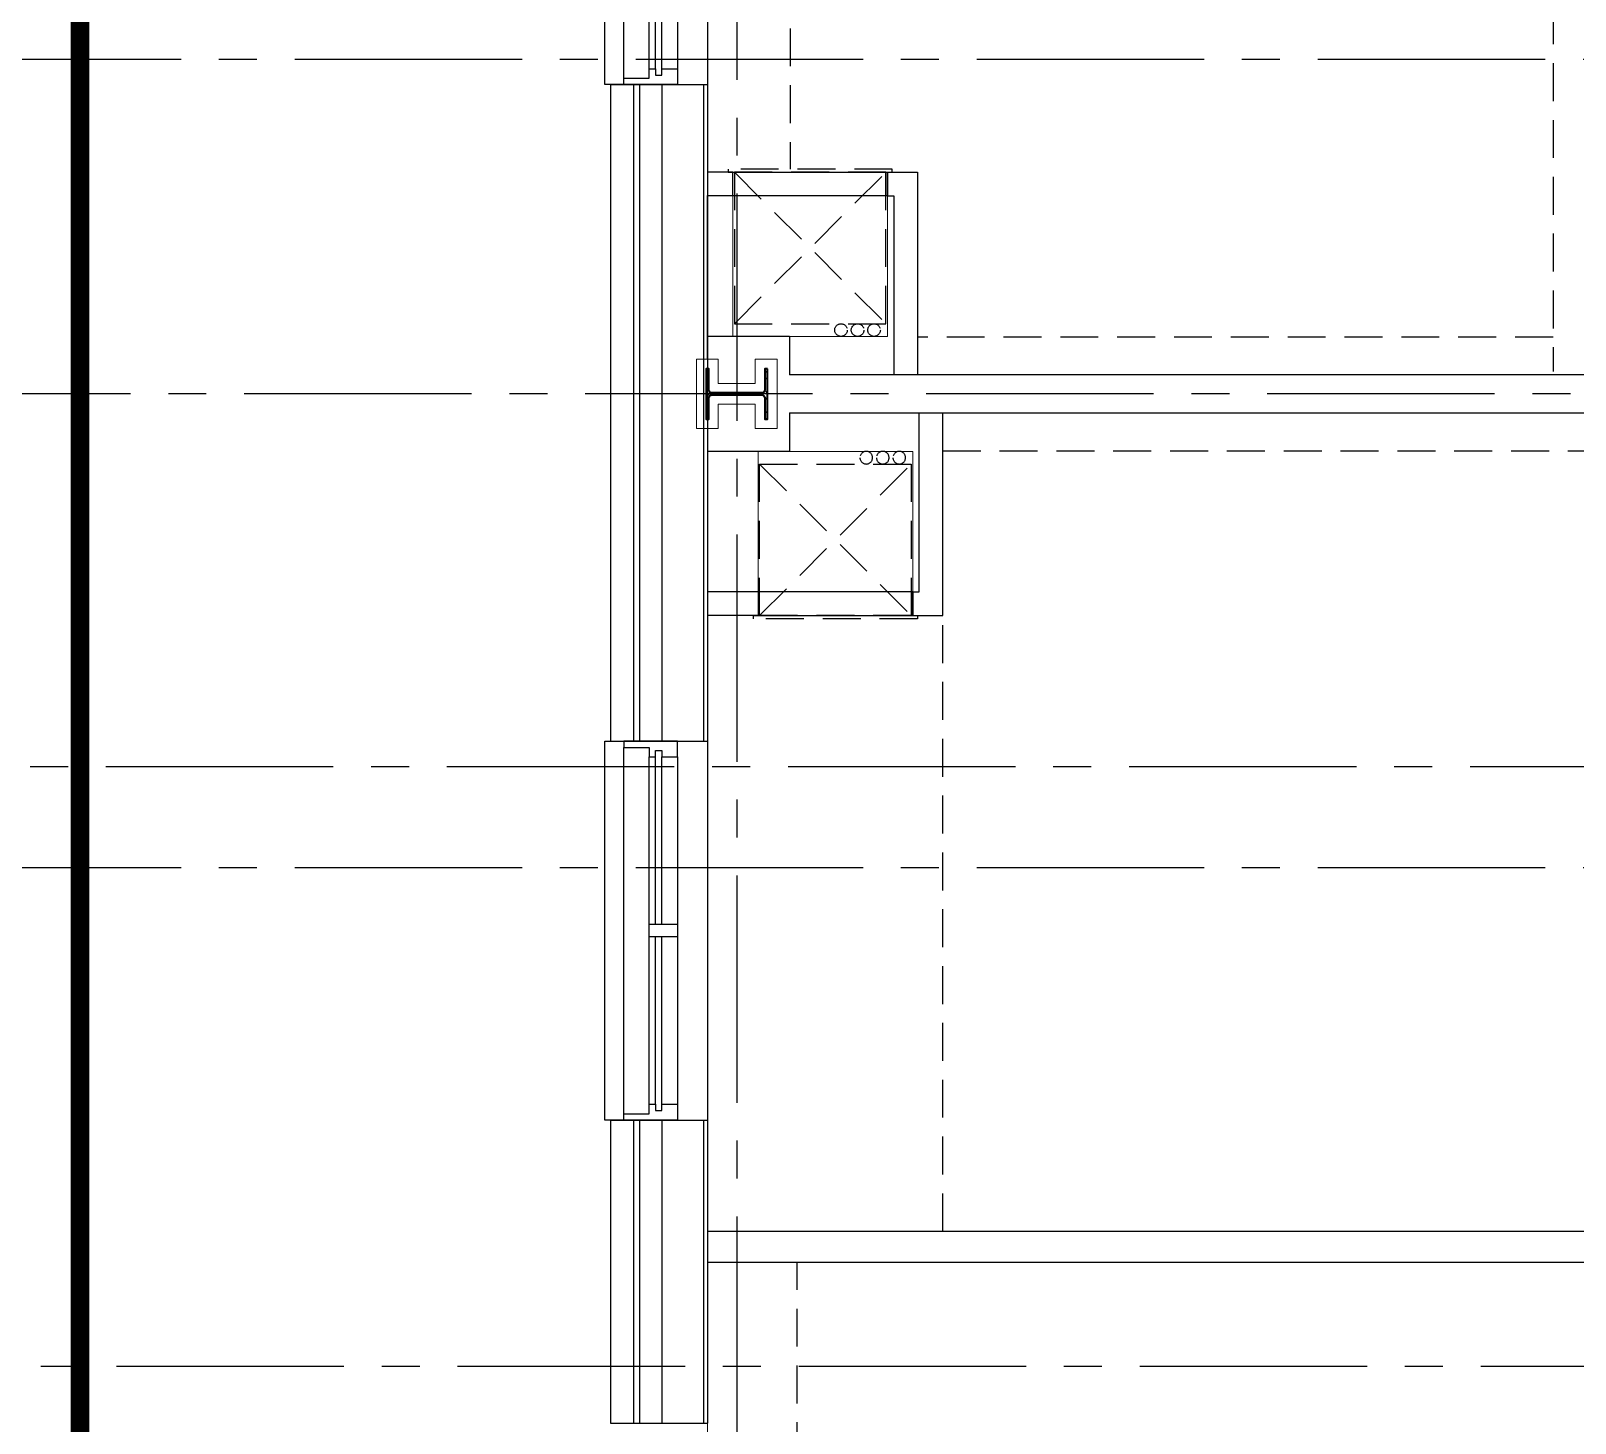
# Model space of a CAD drawing. Header units: inches. Extents: x -3700 to 367, y -844 to 2341.
# Drawn here: x -3459.8 to -3215.2, y 389 to 609.5 of the extents above; entities that cross this region are included whole.
import ezdxf

# ---------------------------------------------------------------- set-up
doc = ezdxf.new("R2010")
doc.units = ezdxf.units.IN
doc.header["$LTSCALE"] = 48
doc.header["$MEASUREMENT"] = 0
for name, pattern in [('CENTER2', [1.125, 0.75, -0.125, 0.125, -0.125]), ('HIDDEN', [0.375, 0.25, -0.125]), ('HIDDEN2', [0.1875, 0.125, -0.0625]), ('PHANTOM2', [1.25, 0.625, -0.125, 0.125, -0.125, 0.125, -0.125])]:
    doc.linetypes.add(name, pattern=pattern)
for name, color, linetype, lineweight in [('A-Detl-Hatch', 1, 'Continuous', 18), ('S-Detl-Hatch', 1, 'Continuous', 18), ('S-Detl-Wide', 3, 'Continuous', 35)]:
    doc.layers.add(name, color=color, linetype=linetype, lineweight=lineweight)
for name, color, linetype in [('A-Door-Head', 8, 'Continuous'), ('A-Flor-Soffit', 6, 'HIDDEN2'), ('A-Glaz', 6, 'Continuous'), ('A-Glaz-Sill', 8, 'Continuous'), ('A-Grid(3-32)', 8, 'CENTER2'), ('A-HVAC', 6, 'HIDDEN2'), ('A-Site-Property', 3, 'PHANTOM2'), ('A-Wall-Full', 3, 'Continuous'), ('A-Wall-Hatch', 15, 'Continuous')]:
    doc.layers.add(name, color=color, linetype=linetype)
doc.layers.add('G-Anno-Nplt', color=140, linetype='Continuous', lineweight=18, plot=False)

# ---------------------------------------------------------------- blocks, each defined once
blk = doc.blocks.new('EXTERIOR WINDOW')
at = {"layer": 'A-Glaz'}
for p, q in [((3829.83, -10349.67), (3856.33, -10349.67)), ((3829.83, -10350.67), (3856.33, -10350.67)), ((3858.33, -10349.67), (3884.83, -10349.67)), ((3858.33, -10350.67), (3884.83, -10350.67)), ((3829.83, -10351.67), (3884.83, -10351.67))]:
    blk.add_line(p, q, dxfattribs=at)
for points in [[(3829.83, -10349.67), (3829.83, -10347.17), (3827.33, -10347.17), (3827.33, -10355.67), (3828.33, -10355.67), (3828.33, -10351.67), (3829.83, -10351.67), (3829.83, -10350.67), (3828.83, -10350.67), (3828.83, -10349.67), (3829.83, -10349.67)], [(3884.83, -10349.67), (3884.83, -10347.17), (3887.33, -10347.17), (3887.33, -10355.67), (3886.33, -10355.67), (3886.33, -10351.67), (3884.83, -10351.67), (3884.83, -10350.67), (3885.83, -10350.67), (3885.83, -10349.67), (3884.83, -10349.67)]]:
    blk.add_lwpolyline(points, dxfattribs=at)
blk.add_lwpolyline([(3858.33, -10347.17), (3856.33, -10347.17), (3856.33, -10351.67), (3858.33, -10351.67)], close=True, dxfattribs=at)
at = {"layer": 'A-Glaz-Sill'}
for p, q in [((3887.33, -10342.42), (3827.33, -10342.42)), ((3884.83, -10347.17), (3829.83, -10347.17)), ((3828.33, -10355.67), (3886.33, -10355.67))]:
    blk.add_line(p, q, dxfattribs=at)
blk.add_lwpolyline([(3827.33, -10355.67), (3827.33, -10358.67), (3887.33, -10358.67), (3887.33, -10355.67)], dxfattribs=at)
blk = doc.blocks.new('2ND FLOOR CORE & SHELL')
at = {"layer": 'A-Wall-Full'}
for p, q in [((8316.5, -8596.75), (8316.5, -8700.75)), ((8316.5, -8596.75), (8331.87, -8596.75)), ((8331.87, -8596.75), (8331.87, -8700.75)), ((8316.5, -8700.75), (8331.87, -8700.75)), ((8316.5, -8760.75), (8316.5, -8808.75)), ((8316.5, -8760.75), (8331.87, -8760.75)), ((8331.87, -8760.75), (8331.87, -8808.75)), ((8316.5, -8808.75), (8331.87, -8808.75))]:
    blk.add_line(p, q, dxfattribs=at)
at = {"layer": 'A-Wall-Hatch'}
for p, q in [((8320.12, -8596.75), (8320.12, -8700.75)), ((8321.12, -8596.75), (8321.12, -8700.75)), ((8324.62, -8596.75), (8324.62, -8700.75)), ((8331.25, -8596.75), (8331.25, -8700.75)), ((8320.12, -8760.75), (8320.12, -8808.75)), ((8321.12, -8760.75), (8321.12, -8808.75)), ((8324.62, -8760.75), (8324.62, -8808.75)), ((8331.25, -8760.75), (8331.25, -8808.75))]:
    blk.add_line(p, q, dxfattribs=at)
at = {"xscale": -1, "rotation": 270}
for p in [(18674.3, -12424.08), (18674.3, -12588.08)]:
    blk.add_blockref('EXTERIOR WINDOW', p, dxfattribs=at)
blk = doc.blocks.new('*U9')
at = {"layer": 'A-Detl-Hatch'}
h = blk.add_hatch(dxfattribs=at)
h.set_pattern_fill('ANSI32', color=256, scale=6, style=0)
h.set_pattern_definition([(45, (0, -4.865), (-1.591, 1.591), []), (45, (1.0607, -4.865), (-1.591, 1.591), [])])
edge = h.paths.add_edge_path()
edge.add_line((3.98, -9.73), (3.98, -9.295))
edge.add_line((3.98, -9.295), (0.645, -9.295))
edge.add_arc((0.645, -8.795), 0.5, 180, 270, ccw=False)
edge.add_line((0.145, -8.795), (0.145, -0.935))
edge.add_arc((0.645, -0.935), 0.5, 90, 180, ccw=False)
edge.add_line((0.645, -0.435), (3.98, -0.435))
edge.add_line((3.98, -0.435), (3.98, 0))
edge.add_line((3.98, 0), (-3.98, 0))
edge.add_line((-3.98, 0), (-3.98, -0.435))
edge.add_line((-3.98, -0.435), (-0.645, -0.435))
edge.add_arc((-0.645, -0.935), 0.5, 0, 90, ccw=False)
edge.add_line((-0.145, -0.935), (-0.145, -8.795))
edge.add_arc((-0.645, -8.795), 0.5, -90, 0, ccw=False)
edge.add_line((-0.645, -9.295), (-3.98, -9.295))
edge.add_line((-3.98, -9.295), (-3.98, -9.73))
edge.add_line((-3.98, -9.73), (3.98, -9.73))
at = {"color": 0, "linetype": 'ByBlock'}
blk.add_lwpolyline([(3.98, -9.73), (3.98, -9.295), (0.645, -9.295, -0.4142136), (0.145, -8.795), (0.145, -0.935, -0.4142136), (0.645, -0.435), (3.98, -0.435), (3.98, 0), (-3.98, 0), (-3.98, -0.435), (-0.645, -0.435, -0.4142136), (-0.145, -0.935), (-0.145, -8.795, -0.4142136), (-0.645, -9.295), (-3.98, -9.295), (-3.98, -9.73)], format="xyb", close=True, dxfattribs=at)
blk = doc.blocks.new('W10X33')
at = {"layer": 'S-Detl-Hatch'}
blk.add_lwpolyline([(13773.28, -7309.78), (13773.28, -7306.34), (13769.45, -7306.34), (13769.45, -7300.48), (13773.28, -7300.48), (13773.28, -7297.05), (13762.32, -7297.05), (13762.32, -7300.48), (13766.16, -7300.48), (13766.16, -7306.34), (13762.32, -7306.34), (13762.32, -7309.78)], close=True, dxfattribs=at)
at = {"layer": 'S-Detl-Wide'}
blk.add_blockref('*U9', (13767.8, -7298.55), dxfattribs=at)
blk = doc.blocks.new('2ND FLOOR - STRUCTURAL GRID')
at = {"layer": 'A-Grid(3-32)'}
for p, q in [((8336.5, -7426.01), (8336.5, -9409.77)), ((8104.5, -8592.75), (11912.5, -8592.75)), ((11912.5, -8645.75), (8104.5, -8645.75)), ((8128.61, -8704.75), (11888.38, -8704.75)), ((8104.5, -8720.75), (11912.5, -8720.75)), ((8130.3, -8799.75), (11886.7, -8799.75))]:
    blk.add_line(p, q, dxfattribs=at)
at = {"rotation": 90}
blk.add_blockref('W10X33', (1033.09, -22413.55), dxfattribs=at)
blk = doc.blocks.new('HVAC UNIT NICHE')
at = {"layer": 'A-Door-Head'}
blk.add_lwpolyline([(4, 0), (28.5, 0), (28.5, -3.75), (4, -3.75)], close=True, dxfattribs=at)
at = {"layer": 'A-HVAC'}
for p, q in [((4.25, 0), (28.25, -24)), ((4.25, -24), (28.25, 0))]:
    blk.add_line(p, q, dxfattribs=at)
for points in [[(3.25, 0), (29.25, 0), (29.25, 0.5), (3.25, 0.5)], [(4.25, -24), (28.25, -24), (28.25, 0), (4.25, 0)]]:
    blk.add_lwpolyline(points, close=True, dxfattribs=at)
for centre in [(21.13, -25), (23.75, -25), (26.36, -25)]:
    blk.add_circle(centre, 1, dxfattribs=at)
at = {"layer": 'A-Wall-Full'}
for p, q in [((4, 0), (0, 0)), ((4, -3.75), (4, 0)), ((28.5, 0), (33.25, 0)), ((28.5, -3.75), (28.5, 0)), ((33.25, 0), (33.25, -26)), ((4, -3.75), (0, -3.75)), ((28.5, -3.75), (29.5, -3.75)), ((29.5, -3.75), (29.5, -26))]:
    blk.add_line(p, q, dxfattribs=at)
at = {"layer": 'G-Anno-Nplt'}
blk.add_lwpolyline([(4, 0), (4, -26), (28.5, -26), (28.5, 0)], close=True, dxfattribs=at)
blk = doc.blocks.new('King Studio 1- 05')
at = {"layer": 'A-Flor-Soffit'}
for p, q in [((9.1175, 267.54), (184.395, 267.54)), ((211, 146.75), (211, 247.375)), ((104.625, 146.75), (216.455, 146.75))]:
    blk.add_line(p, q, dxfattribs=at)
at = {"layer": 'A-Wall-Full'}
for p, q in [((214.5675, 280.625), (188.58, 280.625)), ((210.895, 267.635), (210.895, 280.625)), ((210.895, 267.635), (217, 267.635)), ((217, 18.363125), (217, 267.635)), ((210.895, 251.125), (217, 251.125)), ((210.895, 247.375), (217, 247.375))]:
    blk.add_line(p, q, dxfattribs=at)
at = {"layer": 'G-Anno-Nplt'}
blk.add_line((9.1175, 280.625), (214.8825, 280.625), dxfattribs=at)
at = {"xscale": -1, "rotation": 90}
blk.add_blockref('HVAC UNIT NICHE', (184.895, 280.625), dxfattribs=at)
blk = doc.blocks.new('King Suite 7- 07')
at = {"layer": 'A-Flor-Soffit'}
for p, q in [((32.61, 279.11), (176.24, 279.11)), ((32.61, 155.48), (32.61, 253)), ((9.55, 20.23), (9.55, 150.6))]:
    blk.add_line(p, q, dxfattribs=at)
at = {"layer": 'A-Wall-Full'}
for p, q in [((8.35, 285.1), (257.63, 285.1)), ((8.35, 285.1), (8.35, 279)), ((28.86, 279), (28.86, 285.1)), ((32.61, 279), (32.61, 285.1)), ((8.35, 279), (-4.64, 279)), ((-0.64, 256.75), (-4.64, 256.75)), ((-0.64, 253), (-4.64, 253)), ((-4.64, 155.48), (138.24, 155.48)), ((-4.64, 150.6), (138.24, 150.6))]:
    blk.add_line(p, q, dxfattribs=at)
at = {"layer": 'G-Anno-Nplt'}
blk.add_line((-4.64, 279), (-4.64, 20.23), dxfattribs=at)
blk.add_lwpolyline([(-20.89, 233.1), (-4.64, 233.1), (-4.64, 173.11), (-20.89, 173.11)], close=True, dxfattribs=at)
at = {"xscale": -1, "rotation": 180}
blk.add_blockref('HVAC UNIT NICHE', (-0.64, 253), dxfattribs=at)

msp = doc.modelspace()

# ---------------------------------------------------------------- linework, layer by layer
at = {"layer": 'A-Site-Property', "const_width": 3}
msp.add_lwpolyline([(-2840, -35, 0.00039089), (-2984, -35.1126, 0.00127042), (-3452, -37.0334), (-3452, 827.7361), (-3452, 1727.7361), (-48.2482, 1093.3029, 0.00270737), (100, 1066.5004), (100, -35), (-2840, -35)], format="xyb", dxfattribs=at)

# ---------------------------------------------------------------- block references
at = {"linetype": 'HIDDEN'}
msp.add_blockref('2ND FLOOR - STRUCTURAL GRID', (-11684.4994, 9197.75), dxfattribs=at)
msp.add_blockref('2ND FLOOR CORE & SHELL', (-11684.4994, 9197.75))
at = {"xscale": -1, "rotation": 90}
msp.add_blockref('King Studio 1- 05', (-3072, 772), dxfattribs=at)
at = {"layer": 'A-Wall-Full'}
msp.add_blockref('King Suite 7- 07', (-3347.9883, 263.895), dxfattribs=at)

doc.saveas('drawing.dxf')
